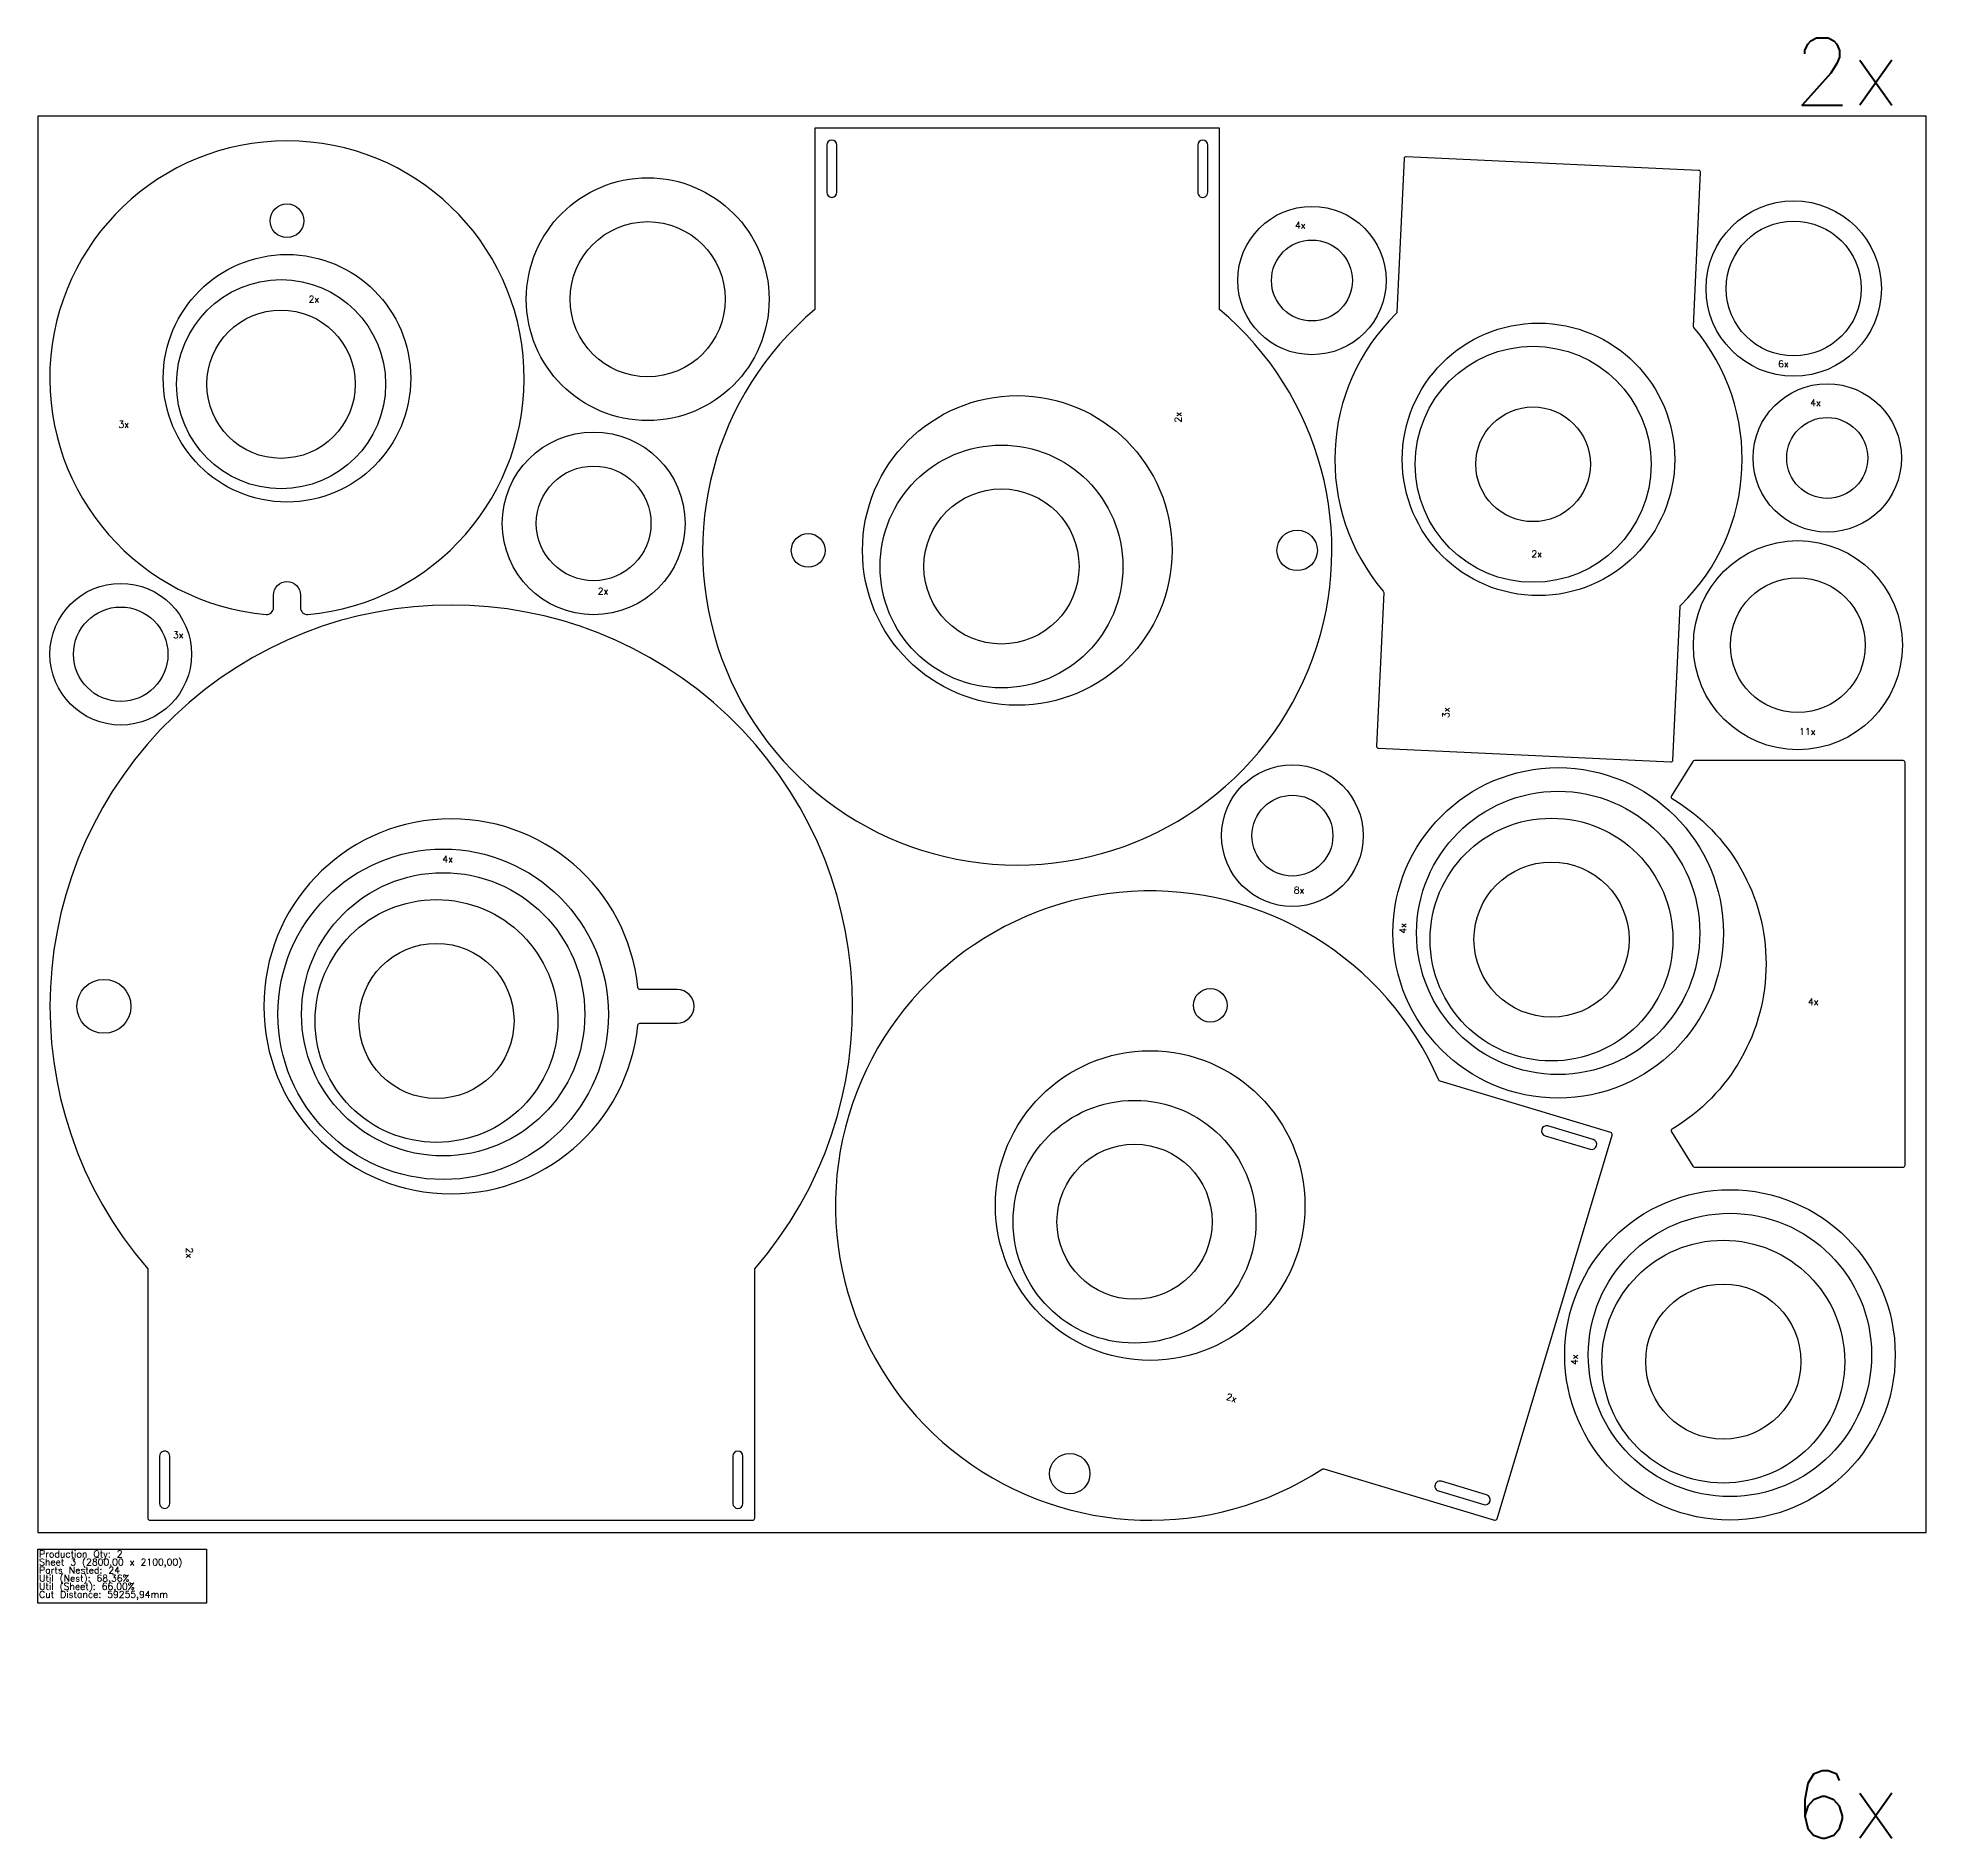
# Model space of a CAD drawing. Header units: millimetres. Extents: x 0 to 5740, y -8658 to -1197.
# Drawn here: x 0 to 2800, y -3867 to -1197 of the extents above; entities that cross this region are included whole.
import ezdxf

# ---------------------------------------------------------------- set-up
doc = ezdxf.new("R2010")
doc.units = ezdxf.units.MM
for name, color, linetype in [('4004-0813', 7, 'Continuous'), ('EM-26232-20', 7, 'Continuous'), ('EM-26235-11', 7, 'Continuous'), ('EM-26235-12', 7, 'Continuous'), ('sheet', 24, 'Continuous'), ('Stats', 7, 'Continuous'), ('Texto', 7, 'Continuous')]:
    doc.layers.add(name, color=color, linetype=linetype)
doc.styles.get("Standard").update_dxf_attribs({"font": 'txt.shx'})

msp = doc.modelspace()

# ---------------------------------------------------------------- linework, layer by layer
at = {"color": 7}
for points in [[(400.4, -2052.4, 22.722658), (338.6, -2052.4, 0.440218), (349.5, -2042.4), (349.5, -2023.7, -0.414214), (369.5, -2003.7), (369.5, -2003.7, -0.414214), (389.5, -2023.7), (389.5, -2042.4, 0.440218)], [(2421.3, -2271.2, 0.414214), (2424.5, -2268.3), (2435.1, -2040.6, -0.189934), (2436, -2038.6, 0.394085), (2455.4, -1627, -0.189934), (2454.7, -1624.9), (2465.4, -1397.3, 0.414214), (2462.5, -1394.1), (2029, -1373.8, 0.414214), (2025.8, -1376.6), (2015.1, -1604.3, -0.189934), (2014.2, -1606.3, 0.394085), (1994.9, -2017.9, -0.189934), (1995.6, -2020), (1984.9, -2247.7, 0.414214), (1987.8, -2250.8)]]:
    msp.add_lwpolyline(points, format="xyb", close=True, dxfattribs=at)
for centre, radius in [((904.3, -1585), 180), ((369.5, -1468.7), 25), ((1889.2, -1557.3), 110), ((2603.5, -1569.2), 130), ((904.3, -1585), 115), ((2603.5, -1569.2), 100), ((1889.2, -1557.3), 60), ((369.5, -1702.2), 183.5), ((360.7, -1711), 155), ((360.7, -1711), 110), ((2225.1, -1822.5), 202), ((2217.1, -1829.8), 175), ((2653.2, -1820.4), 110), ((2217.1, -1829.8), 85), ((2653.2, -1820.4), 60), ((824.2, -1917.4), 135.5), ((1428.9, -1981.3), 180), ((824.2, -1917.4), 85), ((1428.9, -1981.3), 115), ((2609.7, -2098), 155), ((123, -2111.4), 105), ((2609.7, -2098), 100), ((123, -2111.4), 70), ((1860.2, -2380.4), 105), ((2254.3, -2524.6), 245), ((1860.2, -2380.4), 60), ((2254.3, -2524.6), 210), ((2244.4, -2534.5), 180), ((601.1, -2645.3), 245), ((601.1, -2645.3), 210), ((2244.4, -2534.5), 115), ((591.2, -2655.2), 180), ((591.2, -2655.2), 115), ((1626.2, -2952.9), 180), ((1626.2, -2952.9), 115), ((2509, -3150.4), 245), ((2509, -3150.4), 210), ((2499.1, -3160.3), 180), ((2499.1, -3160.3), 115)]:
    msp.add_circle(centre, radius, dxfattribs=at)
at = {"layer": '4004-0813', "color": 7}
msp.add_lwpolyline([(2453.7, -2870.5, 0.260073), (2456.2, -2872), (2765.6, -2872, 0.414214), (2768.6, -2869), (2768.6, -2272, 0.414214), (2765.6, -2269), (2456.2, -2269, 0.260073), (2453.7, -2270.4), (2422.2, -2321.4, 0.419062), (2423.2, -2325.5, -0.568766), (2423.2, -2815.4, 0.419062), (2422.2, -2819.6)], format="xyb", close=True, dxfattribs=at)
at = {"layer": 'EM-26232-20', "color": 7}
for points in [[(1063.1, -3022.8, 2.187249), (163.1, -3022.8), (163.1, -3392.5, 0.414214), (166.1, -3395.5), (1060.1, -3395.5, 0.414214), (1063.1, -3392.5)], [(892.7, -2658.5), (948.1, -2658.5, 1), (948.1, -2608.5), (892.7, -2608.5, -0.385273), (889.7, -2605.8, 20.021482), (889.7, -2661.2, -0.385273)], [(195.6, -3300.5, 1.000006), (180.6, -3300.5), (180.6, -3370.5, 1.00001), (195.6, -3370.5)], [(1030.6, -3300.5), (1030.6, -3370.5, 0.999993), (1045.6, -3370.5), (1045.6, -3300.5, 0.999997)]]:
    msp.add_lwpolyline(points, format="xyb", close=True, dxfattribs=at)
msp.add_circle((98.1, -2633.5), 40, dxfattribs=at)
at = {"layer": 'EM-26235-11', "color": 7}
for points in [[(1752.3, -1600.3), (1752.3, -1331.5), (1152.3, -1331.5), (1152.3, -1600.3, 2.745809)], [(1184.8, -1426.5), (1184.8, -1356.5, 0.999992), (1169.8, -1356.5), (1169.8, -1426.5, 0.999993)], [(1719.8, -1426.5, 1.000001), (1734.8, -1426.5), (1734.8, -1356.5, 0.999999), (1719.8, -1356.5)]]:
    msp.add_lwpolyline(points, format="xyb", close=True, dxfattribs=at)
for centre, radius in [((1452.3, -1957.5), 229.5), ((1867.3, -1957.5), 30), ((1142.3, -1957.5), 25)]:
    msp.add_circle(centre, radius, dxfattribs=at)
at = {"layer": 'EM-26235-12', "color": 7}
for points in [[(1906.7, -3319.3), (2159.9, -3395.3, 0.414214), (2163.6, -3393.3), (2334.3, -2824.3, 0.414214), (2332.3, -2820.6), (2079.1, -2744.6, -0.22081), (2077.2, -2742.9, 2.733129), (1904.2, -3319.7, -0.22081)], [(2301.9, -2845.4, 0.999996), (2306.2, -2831), (2239.2, -2810.9, 0.999995), (2234.9, -2825.3)], [(2148.2, -3357.8), (2081.1, -3337.7, 1.000004), (2076.8, -3352.1), (2143.9, -3372.2, 0.999996)]]:
    msp.add_lwpolyline(points, format="xyb", close=True, dxfattribs=at)
for centre, radius in [((1738.5, -2632), 25), ((1649.4, -2928.9), 229.5), ((1530.1, -3326.4), 30)]:
    msp.add_circle(centre, radius, dxfattribs=at)
at = {"layer": 'sheet', "color": 7}
msp.add_lwpolyline([(0, -3413.5), (2800, -3413.5), (2800, -1313.5), (0, -1313.5)], close=True, dxfattribs=at)
at = {"layer": 'Stats', "color": 151}
msp.add_lwpolyline([(0, -3438.5), (250, -3438.5), (250, -3518.5), (0, -3518.5), (0, -3438.5)], close=True, dxfattribs=at)

# ---------------------------------------------------------------- texts
at = {"char_height": 100, "attachment_point": 1}
for s, insert in [('{\\W2.244285; }2x', (2403, -1197.3)), ('{\\W2.244285; }6x', (2403, -3767))]:
    msp.add_mtext_dynamic_manual_height_columns(s, width=391.095, gutter_width=1, heights=[0], dxfattribs=dict(at, insert=insert))
at = {"layer": 'Stats', "color": 60}
for s, p in [('Production Qty: 2', (2, -3450.5)), ('Sheet 3 (2800,00 x 2100,00)', (2, -3462.5)), ('Parts Nested: 24', (2, -3474.5)), ('Util (Nest): 68,36%', (2, -3486.5)), ('Util (Sheet): 66,00%', (2, -3498.5)), ('Cut Distance: 59255,94mm', (2, -3510.5))]:
    msp.add_text(s, height=10, dxfattribs=at).set_placement(p)
at = {"layer": 'Texto', "color": 3, "char_height": 10, "width": 86.148, "attachment_point": 1}
for s, insert in [('{\\C1;4x}', (1864, -1470.4)), ('{\\C1;2x}', (401.6, -1579.9)), ('{\\C1;6x}', (2580.4, -1675.9)), ('{\\C1;4x}', (2628, -1733.5)), ('{\\C1;3x}', (119.6, -1765.5)), ('{\\C1;2x}', (2214.6, -1957.7)), ('{\\C1;2x}', (830.3, -2012.8)), ('{\\C1;3x}', (200.5, -2077.8)), ('{\\C1;11x}', (2611.5, -2221.1)), ('{\\C1;4x}', (599.9, -2410.1)), ('{\\C1;8x}', (1862.3, -2456.2)), ('{\\C1;4x}', (2624.7, -2621.7))]:
    msp.add_mtext(s, dxfattribs=dict(at, insert=insert))
for s, insert, rotation in [('{\\C1;2x}', (1685.7, -1767.9), 90), ('{\\C1;3x}', (2082.7, -2205.7), 87.3114), ('{\\C1;4x}', (2019.1, -2525.8), 90), ('{\\C1;2x}', (229.8, -2991.1), 270), ('{\\C1;4x}', (2273.5, -3165.4), 90), ('{\\C1;2x}', (1764, -3206.9), 343.3001)]:
    msp.add_mtext(s, dxfattribs=dict(at, insert=insert, rotation=rotation))

doc.saveas('drawing.dxf')
